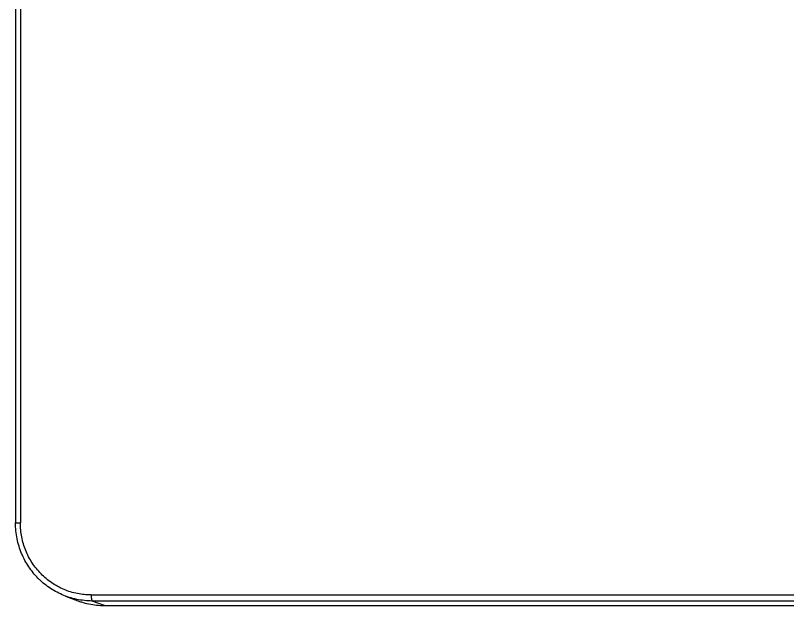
# Model space of a CAD drawing. Header units: millimetres. Extents: x -33000 to 294000, y 0 to 42408.
# Drawn here: x 57673.1 to 57801.2, y 15054.6 to 15152.7 of the extents above; entities that cross this region are included whole.
import ezdxf

# ---------------------------------------------------------------- set-up
doc = ezdxf.new("R2010")
doc.units = ezdxf.units.MM
doc.header["$LTSCALE"] = 50
doc.layers.add('arch', color=8, linetype='Continuous')

msp = doc.modelspace()

# ---------------------------------------------------------------- linework, layer by layer
at = {"layer": 'arch'}
for p, q in [((57673.07, 15185.11), (57673.07, 15068.37)), ((57673.88, 15185.11), (57673.88, 15068.38)), ((57681.4, 15056.2), (57683.42, 15055.44)), ((57685.64, 15056.39), (57865.41, 15056.39)), ((57687.85, 15054.63), (57685.82, 15055.39)), ((57865.59, 15055.39), (57685.82, 15055.39)), ((57687.85, 15054.63), (57869.11, 15054.63))]:
    msp.add_line(p, q, dxfattribs=at)
for points, knots in [([(57673.08, 15068.38, 0), (57673.07, 15068.38, 0), (57673.07, 15068.38, 0), (57673.07, 15068.38, 0), (57673.08, 15068.38, 0), (57673.11, 15068.38, 0), (57673.13, 15068.38, 0), (57673.18, 15068.38, 0), (57673.22, 15068.38, 0), (57673.29, 15068.38, 0), (57673.33, 15068.38, 0), (57673.42, 15068.38, 0), (57673.47, 15068.38, 0), (57673.58, 15068.38, 0), (57673.64, 15068.38, 0), (57673.75, 15068.38, 0), (57673.81, 15068.38, 0), (57673.88, 15068.38, 0)], [0, 0, 0, 0, 0.125, 0.125, 0.25, 0.25, 0.375, 0.375, 0.5, 0.5, 0.625, 0.625, 0.75, 0.75, 0.875, 0.875, 1, 1, 1, 1]), ([(57685.82, 15055.39, 0), (57685.38, 15055.39, 0), (57684.94, 15055.42, 0), (57684.08, 15055.51, 0), (57683.65, 15055.58, 0), (57682.81, 15055.75, 0), (57682.4, 15055.86, 0), (57681.59, 15056.12, 0), (57681.2, 15056.27, 0), (57680.43, 15056.6, 0), (57680.06, 15056.79, 0), (57679.33, 15057.19, 0), (57678.98, 15057.41, 0), (57678.31, 15057.87, 0), (57677.99, 15058.12, 0), (57677.53, 15058.51, 0), (57677.38, 15058.64, 0), (57677.16, 15058.85, 0), (57677.05, 15058.95, 0), (57676.94, 15059.06, 0), (57676.87, 15059.13, 0), (57676.84, 15059.16, 0), (57676.52, 15059.48, 0), (57676.26, 15059.78, 0), (57675.75, 15060.41, 0), (57675.5, 15060.74, 0), (57675.05, 15061.42, 0), (57674.83, 15061.77, 0), (57674.44, 15062.51, 0), (57674.26, 15062.89, 0), (57673.93, 15063.67, 0), (57673.79, 15064.07, 0), (57673.53, 15064.89, 0), (57673.43, 15065.31, 0), (57673.25, 15066.17, 0), (57673.19, 15066.6, 0), (57673.1, 15067.48, 0), (57673.08, 15067.93, 0), (57673.08, 15068.38, 0)], [0, 0, 0, 0, 0.0625, 0.0625, 0.125, 0.125, 0.1875, 0.1875, 0.25, 0.25, 0.3125, 0.3125, 0.375, 0.375, 0.4375, 0.4375, 0.46875, 0.46875, 0.484375, 0.492188, 0.492188, 0.5, 0.5, 0.5625, 0.5625, 0.625, 0.625, 0.6875, 0.6875, 0.75, 0.75, 0.8125, 0.8125, 0.875, 0.875, 0.9375, 0.9375, 1, 1, 1, 1]), ([(57685.64, 15056.39, 0), (57685.26, 15056.39, 0), (57684.87, 15056.41, 0), (57684.11, 15056.49, 0), (57683.72, 15056.54, 0), (57682.97, 15056.7, 0), (57682.59, 15056.79, 0), (57681.86, 15057.02, 0), (57681.49, 15057.15, 0), (57680.78, 15057.45, 0), (57680.43, 15057.62, 0), (57679.75, 15057.99, 0), (57679.42, 15058.19, 0), (57678.78, 15058.63, 0), (57678.47, 15058.86, 0), (57677.88, 15059.36, 0), (57677.59, 15059.62, 0), (57677.05, 15060.18, 0), (57676.79, 15060.47, 0), (57676.3, 15061.08, 0), (57676.07, 15061.39, 0), (57675.64, 15062.04, 0), (57675.44, 15062.38, 0), (57675.08, 15063.07, 0), (57674.92, 15063.43, 0), (57674.62, 15064.15, 0), (57674.49, 15064.52, 0), (57674.27, 15065.27, 0), (57674.18, 15065.65, 0), (57674.03, 15066.42, 0), (57673.97, 15066.81, 0), (57673.9, 15067.59, 0), (57673.88, 15067.99, 0), (57673.88, 15068.38, 0)], [0, 0, 0, 0, 0.0625, 0.0625, 0.125, 0.125, 0.1875, 0.1875, 0.25, 0.25, 0.3125, 0.3125, 0.375, 0.375, 0.4375, 0.4375, 0.5, 0.5, 0.5625, 0.5625, 0.625, 0.625, 0.6875, 0.6875, 0.75, 0.75, 0.8125, 0.8125, 0.875, 0.875, 0.9375, 0.9375, 1, 1, 1, 1]), ([(57685.64, 15056.39, 0), (57685.64, 15056.33, 0), (57685.64, 15056.27, 0), (57685.65, 15056.14, 0), (57685.65, 15056.08, 0), (57685.66, 15055.96, 0), (57685.66, 15055.91, 0), (57685.68, 15055.8, 0), (57685.68, 15055.75, 0), (57685.7, 15055.66, 0), (57685.71, 15055.62, 0), (57685.73, 15055.54, 0), (57685.74, 15055.51, 0), (57685.76, 15055.46, 0), (57685.77, 15055.44, 0), (57685.8, 15055.41, 0), (57685.81, 15055.4, 0), (57685.82, 15055.39, 0)], [0, 0, 0, 0, 0.125, 0.125, 0.25, 0.25, 0.375, 0.375, 0.5, 0.5, 0.625, 0.625, 0.75, 0.75, 0.875, 0.875, 1, 1, 1, 1]), ([(57683.42, 15055.44, 0), (57683.62, 15055.36, 0), (57683.82, 15055.29, 0), (57684.42, 15055.1, 0), (57684.83, 15054.99, 0), (57685.67, 15054.81, 0), (57686.1, 15054.75, 0), (57686.97, 15054.66, 0), (57687.4, 15054.63, 0), (57687.85, 15054.63, 0)], [0, 0, 0, 0, 0.141999, 0.141999, 0.427999, 0.427999, 0.714, 0.714, 1, 1, 1, 1])]:
    msp.add_open_spline(points, degree=3, knots=knots, dxfattribs=at)

doc.saveas('drawing.dxf')
